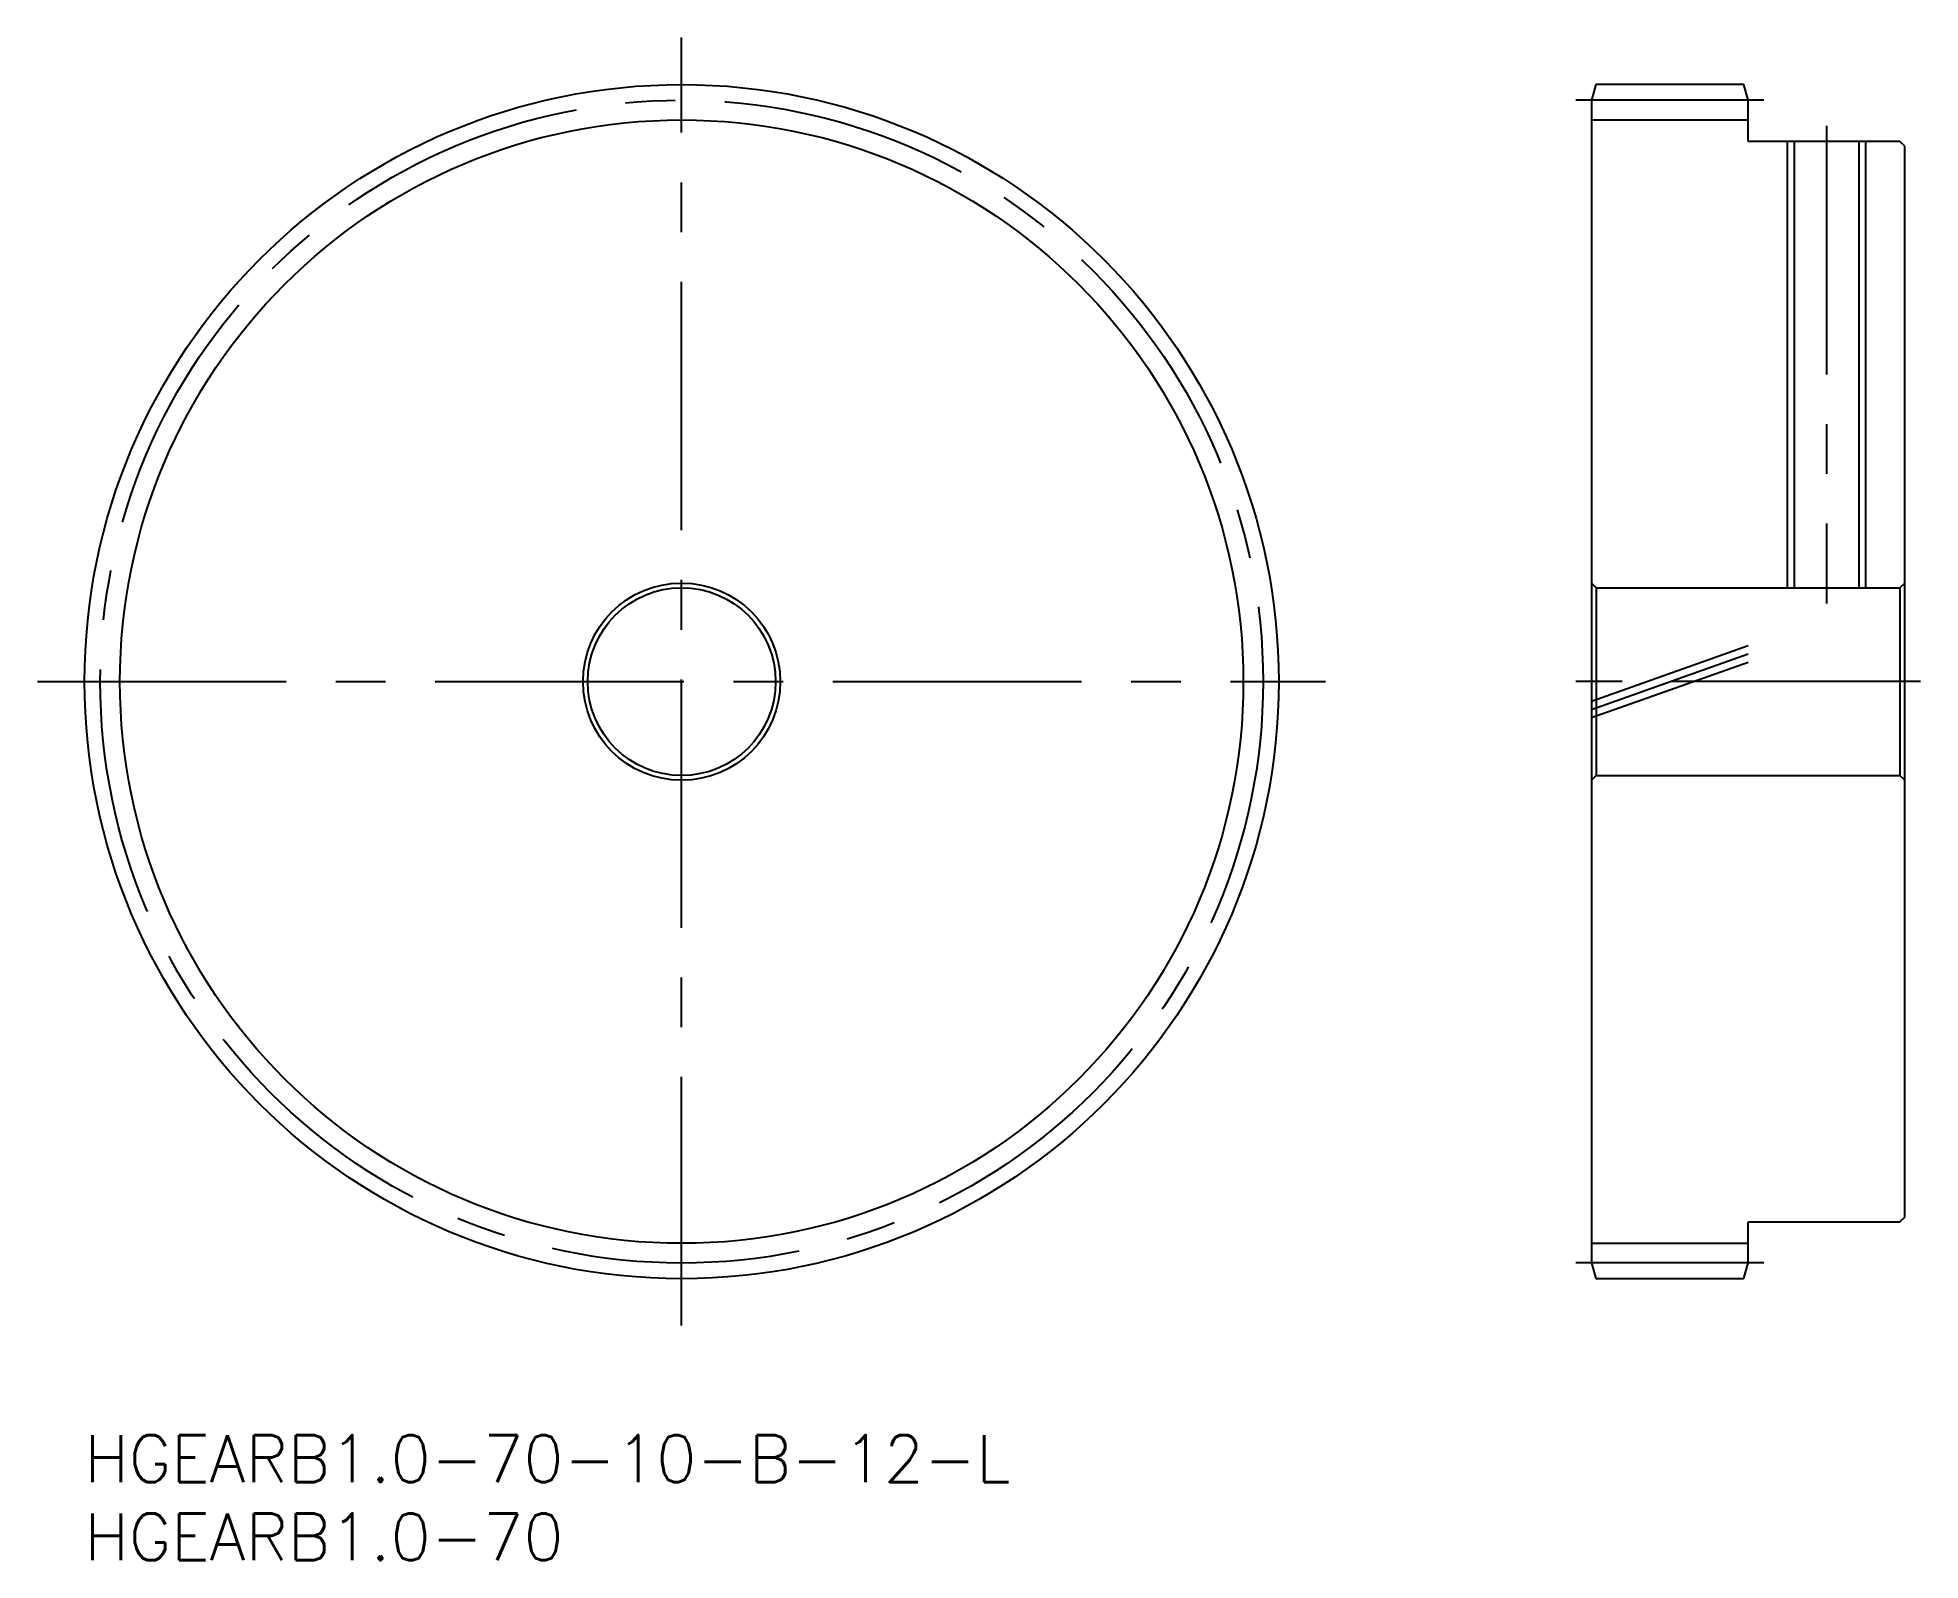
# Model space of a CAD drawing. Extents: x -3 to 117, y -8 to 89.
import ezdxf

# ---------------------------------------------------------------- set-up
doc = ezdxf.new("R2010")
doc.units = 0
doc.header["$LTSCALE"] = 0.5
doc.linetypes.add('CENTER', pattern=[50.8, 31.75, -6.35, 6.35, -6.35])
doc.linetypes.add('PHANTOM', pattern=[63.5, 31.75, -6.35, 6.35, -6.35, 6.35, -6.35])
for name, color, linetype in [('MSM_CENTER', 1, 'CENTER'), ('MSM_CONTINUOUS', 7, 'CONTINUOUS'), ('MSM_IMAGINARY', 6, 'PHANTOM'), ('MSM_NARROW', 5, 'CONTINUOUS'), ('MSM_PART_NUMBER', 7, 'CONTINUOUS')]:
    doc.layers.add(name, color=color, linetype=linetype)
doc.styles.get("Standard").update_dxf_attribs({"font": 'txt.shx', "height": 1, "bigfont": 'bigfont.shx'})

# ---------------------------------------------------------------- blocks, each defined once
blk = doc.blocks.new('*U17')
at = {"layer": 'MSM_PART_NUMBER'}
blk.add_text('HGEARB1.0-70-10-B-12-L', height=3, dxfattribs=at).set_placement((0, -3.01))
blk = doc.blocks.new('*U18')
at = {"layer": 'MSM_PART_NUMBER'}
blk.add_text('HGEARB1.0-70', height=3, dxfattribs=at).set_placement((0, -8.01))

msp = doc.modelspace()

# ---------------------------------------------------------------- linework, layer by layer
at = {"layer": 'MSM_CENTER'}
for p, q in [((38.14, 6.99), (38.14, 89.26)), ((107.27, 85.26), (95.27, 85.26)), ((111.27, 83.62), (111.27, 53.12)), ((-3, 48.12), (79.27, 48.12)), ((117.27, 48.12), (95.27, 48.12)), ((107.27, 10.99), (95.27, 10.99))]:
    msp.add_line(p, q, dxfattribs=at)
msp.add_circle((38.14, 48.12), 37.14, dxfattribs=at)
at = {"layer": 'MSM_CONTINUOUS'}
for p, q in [((96.54, 86.26), (96.27, 85.26)), ((106, 86.26), (96.54, 86.26)), ((106.27, 85.26), (106, 86.26)), ((96.27, 85.26), (96.27, 10.99)), ((106.27, 82.62), (106.27, 85.26)), ((96.27, 84.01), (106.27, 84.01)), ((115.97, 82.62), (106.27, 82.62)), ((109.2, 82.62), (109.2, 54.12)), ((113.34, 82.62), (113.34, 54.12)), ((116.27, 82.32), (115.97, 82.62)), ((116.27, 13.92), (116.27, 82.32)), ((96.57, 54.12), (96.27, 54.42)), ((96.57, 54.12), (96.57, 42.12)), ((96.57, 54.12), (115.97, 54.12)), ((116.27, 54.42), (115.97, 54.12)), ((115.97, 54.12), (115.97, 42.12)), ((96.57, 42.12), (96.27, 41.82)), ((96.57, 42.12), (115.97, 42.12)), ((116.27, 41.82), (115.97, 42.12)), ((106.27, 10.99), (106.27, 13.62)), ((106.27, 13.62), (115.97, 13.62)), ((115.97, 13.62), (116.27, 13.92)), ((96.27, 12.24), (106.27, 12.24)), ((96.27, 10.99), (96.54, 9.99)), ((106, 9.99), (106.27, 10.99)), ((96.54, 9.99), (106, 9.99))]:
    msp.add_line(p, q, dxfattribs=at)
for radius in [38.14, 6.3, 6]:
    msp.add_circle((38.14, 48.12), radius, dxfattribs=at)
at = {"layer": 'MSM_IMAGINARY'}
for p, q in [((96.27, 46.88), (106.27, 50.43)), ((96.27, 46.35), (106.27, 49.9)), ((96.27, 45.82), (106.27, 49.37))]:
    msp.add_line(p, q, dxfattribs=at)
at = {"layer": 'MSM_NARROW'}
for p, q in [((108.77, 82.62), (108.77, 54.12)), ((113.77, 82.62), (113.77, 54.12))]:
    msp.add_line(p, q, dxfattribs=at)
msp.add_circle((38.14, 48.12), 35.88, dxfattribs=at)

# ---------------------------------------------------------------- block references
at = {"layer": 'MSM_CONTINUOUS'}
for name in ['*U17', '*U18']:
    msp.add_blockref(name, (0, 0), dxfattribs=at)

doc.saveas('drawing.dxf')
